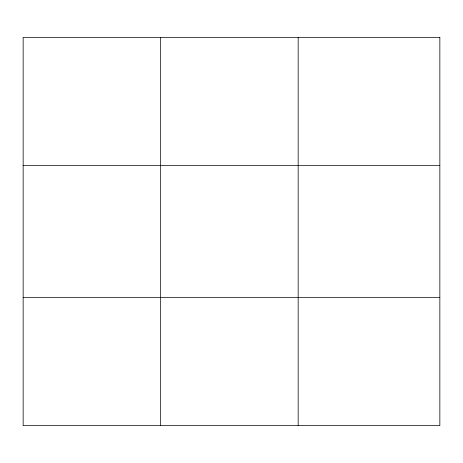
<?xml version="1.0" encoding="UTF-8"?>
<svg xmlns="http://www.w3.org/2000/svg" width="463" height="463" viewBox="0 0 463 463"><rect width="100%" height="100%" fill="white"/><g stroke="black" fill="none" stroke-linecap="round" stroke-linejoin="round"><path stroke-width="0.69" d="M160.661 425.636L160.661 37.364M298.172 425.636L298.172 37.364M23.15 165.494L439.85 165.494M23.15 297.506L439.85 297.506M439.85 37.364L439.85 425.636L23.15 425.636L23.15 37.364L439.85 37.364"/></g></svg>
